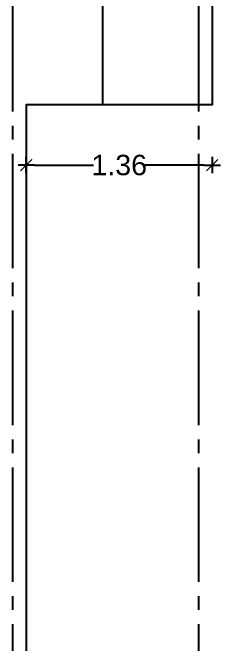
# Model space of a CAD drawing. Header units: millimetres. Extents: x 1217 to 2428, y 234 to 644.
# Drawn here: x 2021.55 to 2023.072, y 378.194 to 382.828 of the extents above; entities that cross this region are included whole.
import ezdxf

# ---------------------------------------------------------------- set-up
doc = ezdxf.new("R2010")
doc.units = ezdxf.units.MM
doc.linetypes.add('ACAD_ISO04W100', pattern=[30, 24, -3, 0, -3])
doc.linetypes.add('HIDDEN', pattern=[0.375, 0.25, -0.125])
doc.layers.get('0').update_dxf_attribs({"lineweight": 5})
for name, color, linetype in [('0.1', 251, 'Continuous'), ('0.2', 2, 'Continuous'), ('EJES', 8, 'Continuous')]:
    doc.layers.add(name, color=color, linetype=linetype)
doc.styles.add('INTERARQ', font='arial.ttf')
doc.dimstyles.new('ESCALA_1-50', dxfattribs={"dimtxt": 0.15, "dimasz": 0.06, "dimexe": 0.18, "dimexo": 0.0625, "dimgap": 0, "dimtad": 0, "dimtih": 1, "dimtoh": 1, "dimzin": 0, "dimdsep": 46, "dimtxsty": 'INTERARQ', "dimblk": 'DIMTICK', "dimcen": 0, "dimse1": 1, "dimse2": 1, "dimclrd": 256, "dimclre": 1, "dimclrt": 2, "dimadec": 0, "dimazin": 0, "dimtfac": 4.5, "dimtofl": 0, "dimtmove": 2, "dimatfit": 3, "dimldrblk": 'DIMTICK', "dimfxl": 1, "dimtolj": 1, "dimtzin": 0, "dimarcsym": 0})

# ---------------------------------------------------------------- blocks, each defined once
blk = doc.blocks.new('DIMTICK')
at = {"color": 1}
for p, q in [((0, 1), (0, -1)), ((-1, 0), (1, 0))]:
    blk.add_line(p, q, dxfattribs=at)
at = {"color": 3, "const_width": 0.141}
blk.add_lwpolyline([(0.707, 0.707), (-0.707, -0.707)], dxfattribs=at)
blk = doc.blocks.new('*D1722')
at = {"layer": 'DEFPOINTS', "color": 0, "ltscale": 3, "transparency": 16777216}
for p in [(2021.6499, 382.151, 0), (2023.012, 382.151, 0), (2023.012, 381.7089)]:
    blk.add_point(p, dxfattribs=at)
at = {"layer": 'EJES', "lineweight": -2, "ltscale": 3, "transparency": 16777216}
for p, q in [((2021.7099, 381.7089), (2022.1432, 381.7089)), ((2022.952, 381.7089), (2022.5187, 381.7089))]:
    blk.add_line(p, q, dxfattribs=at)
at = {"layer": 'EJES', "lineweight": -2, "ltscale": 3, "transparency": 16777216, "xscale": 0.06, "yscale": 0.06, "zscale": 0.06, "rotation": 180}
blk.add_blockref('DIMTICK', (2021.6499, 381.7089), dxfattribs=at)
at = {"layer": 'EJES', "lineweight": -2, "ltscale": 3, "transparency": 16777216, "xscale": 0.06, "yscale": 0.06, "zscale": 0.06}
blk.add_blockref('DIMTICK', (2023.012, 381.7089), dxfattribs=at)
at = {"layer": 'EJES', "color": 2, "ltscale": 3, "transparency": 16777216, "insert": (2022.3309, 381.7089), "char_height": 0.15, "attachment_point": 5, "style": 'INTERARQ'}
blk.add_mtext('\\A1;1.36', dxfattribs=at)

msp = doc.modelspace()

# ---------------------------------------------------------------- linework, layer by layer
at = {"layer": '0.1', "ltscale": 3, "elevation": 0}
for points in [[(2022.21001, 383.05099), (2023.01204, 383.05099), (2023.01204, 382.15099), (2022.21001, 382.15099)], [(2023.01204, 382.15099), (2022.21001, 382.15099)]]:
    msp.add_lwpolyline(points, dxfattribs=at)
at = {"layer": '0.2', "ltscale": 3, "elevation": 0}
for points in [[(2022.21003, 382.15099), (2022.21003, 382.15099), (2022.21003, 382.15099), (2022.21001, 384.60099)], [(2022.21001, 382.15099), (2021.64986, 382.15099), (2021.64986, 376.45099)]]:
    msp.add_lwpolyline(points, dxfattribs=at)
at = {"layer": '0.2', "linetype": 'HIDDEN', "ltscale": 3, "elevation": 0}
msp.add_lwpolyline([(2021.64986, 382.15099), (2021.64986, 376.17099)], dxfattribs=at)
at = {"layer": 'EJES', "linetype": 'ACAD_ISO04W100', "ltscale": 0.035, "elevation": 0}
for points in [[(2021.55007, 394.44247), (2021.55007, 372.97405)], [(2022.91213, 394.44247), (2022.91213, 372.97405)]]:
    msp.add_lwpolyline(points, dxfattribs=at)

# ---------------------------------------------------------------- dimensions: what is measured, and where the dimension line sits
at = {"layer": 'EJES', "ltscale": 3}
dim = msp.add_linear_dim(base=(2023.01204, 381.70886, 0), p1=(2021.64986, 382.15099, 0), p2=(2023.01204, 382.15099, 0), dimstyle='ESCALA_1-50', dxfattribs=at)
dim.commit()
dim.dimension.update_dxf_attribs({"geometry": '*D1722', "text_midpoint": (2022.33095, 381.70886, 0)})

doc.saveas('drawing.dxf')
